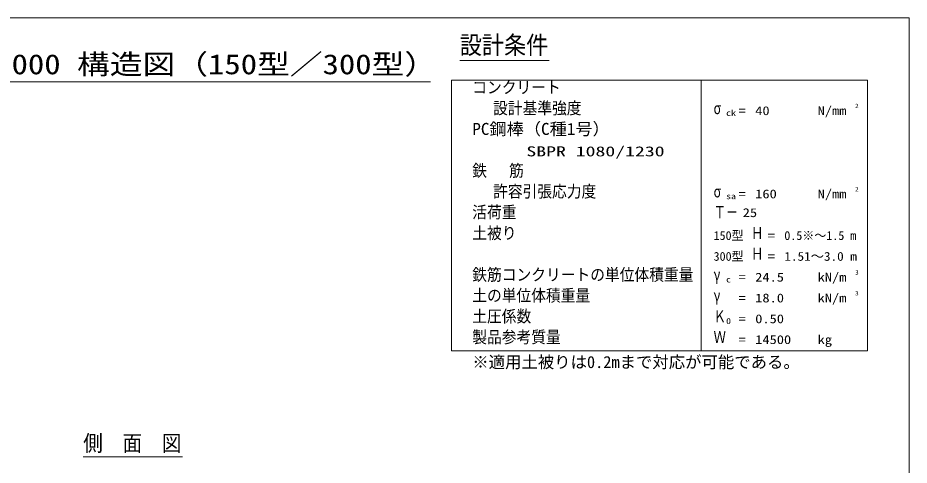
# Model space of a CAD drawing. Units: millimetres on the paper. Extents: x 18 to 410, y 10 to 287.
# Drawn here: x 195.8 to 410, y 179.5 to 287 of the extents above; entities that cross this region are included whole.
import ezdxf
from ezdxf.enums import TextEntityAlignment as Align

# ---------------------------------------------------------------- set-up
doc = ezdxf.new("R2010")
doc.units = ezdxf.units.MM
doc.layers.add('0_7', color=7, linetype='Continuous', lineweight=13)
doc.layers.add('Layer7', color=9, linetype='Continuous', lineweight=13)
doc.styles.add('ＭＳ ゴシック', font='')
doc.styles.get('ＭＳ ゴシック').set_extended_font_data('MS Gothic')

msp = doc.modelspace()

# ---------------------------------------------------------------- linework, layer by layer
at = {"layer": '0_7'}
for p, q in [((410, 287), (18, 287)), ((410, 10), (410, 287))]:
    msp.add_line(p, q, dxfattribs=at)
at = {"layer": 'Layer7'}
for p, q in [((302, 276.767), (323.496, 276.767)), ((294.953, 271.6), (128, 271.6)), ((400, 272), (300, 272)), ((300, 272), (300, 207)), ((360, 207), (360, 272)), ((400, 207), (400, 272)), ((300, 207), (400, 207)), ((211.488, 181.535), (235.372, 181.535))]:
    msp.add_line(p, q, dxfattribs=at)

# ---------------------------------------------------------------- texts
at = {"layer": 'Layer7', "style": 'ＭＳ ゴシック'}
for s, height, width, p in [('設計条件', 4.33, 0.9, (302, 277)), ('コンクリート', 2.886, 0.9, (305, 268)), ('設計基準強度', 2.886, 0.9, (310, 263)), ('σ', 2.886, 0.75, (363, 263)), ('40', 2.117, 1.2, (373, 263)), ('N/mm', 2.117, 1.2, (388, 263)), ('2', 1.058, 1.2, (397, 265)), ('ck', 1.443, 1.2, (366, 263)), ('=', 2.117, 1.2, (369, 263)), ('PC鋼棒（C種1号）', 2.886, 1.05, (305, 258)), ('SBPR 1080/1230', 2.405, 1.45, (318, 253)), ('鉄   筋', 2.886, 0.9, (305, 248)), ('許容引張応力度', 2.886, 0.9, (310, 243)), ('2', 1.058, 1.2, (397, 245)), ('σ', 2.886, 0.75, (363, 243)), ('sa', 1.443, 1.2, (366, 243)), ('=', 2.117, 1.2, (369, 243)), ('160', 2.117, 1.2, (373, 243)), ('N/mm', 2.117, 1.2, (388, 243)), ('活荷重', 2.886, 0.9, (305, 238)), ('Ｔ－', 2.886, 0.75, (363, 238)), ('25', 2.117, 1.2, (370, 238.5)), ('土被り', 2.886, 0.9, (305, 233)), ('Ｈ', 2.886, 0.75, (372, 233)), ('=', 2.117, 1.2, (376, 233)), ('Ｈ', 2.886, 0.75, (372, 228)), ('=', 2.117, 1.2, (376, 228)), ('1.51～3.0 m', 2.117, 1.1, (380, 228)), ('鉄筋コンクリートの単位体積重量', 2.886, 0.9, (305, 223)), ('γ', 2.886, 0.75, (363, 223)), ('=', 2.117, 1.2, (369, 223)), ('24.5', 2.117, 1.2, (373, 223)), ('kN/m', 2.117, 1.2, (388, 223)), ('3', 1.058, 1.2, (397, 225)), ('c', 1.443, 1.2, (366, 223)), ('土の単位体積重量', 2.886, 0.9, (305, 218)), ('γ', 2.886, 0.75, (363, 218)), ('18.0', 2.117, 1.2, (373, 218)), ('kN/m', 2.117, 1.2, (388, 218)), ('3', 1.058, 1.2, (397, 220)), ('=', 2.117, 1.2, (369, 218)), ('土圧係数', 2.886, 0.9, (305, 213)), ('Ｋ', 2.886, 0.75, (363, 213)), ('0', 1.443, 1.2, (366, 213)), ('=', 2.117, 1.2, (369, 213)), ('0.50', 2.117, 1.2, (373, 213)), ('製品参考質量', 2.886, 0.9, (305, 208)), ('Ｗ', 2.886, 0.75, (363, 208)), ('=', 2.117, 1.2, (369, 208)), ('14500', 2.117, 1.2, (373, 208)), ('kg', 2.117, 1.2, (388, 208)), ('側\u3000面\u3000図', 3.848, 0.9, (211.488, 181.742))]:
    msp.add_text(s, height=height, dxfattribs=dict(at, width=width)).set_placement(p, align=Align.BOTTOM_LEFT)
at = {"layer": 'Layer7', "style": 'ＭＳ ゴシック', "width": 1.2}
msp.add_text('PC 5000×2000×1000 構造図（150型／300型）', height=4.811, dxfattribs=at).set_placement((214, 272), align=Align.BOTTOM_CENTER)
at = {"layer": 'Layer7', "style": 'ＭＳ ゴシック'}
for s, height, p in [('150型', 2.117, (363, 233)), ('0.5※～1.5 m', 2.117, (380, 233)), ('300型', 2.117, (363, 228)), ('※適用土被りは0.2mまで対応が可能である。', 2.886, (305, 202))]:
    msp.add_text(s, height=height, dxfattribs=at).set_placement(p, align=Align.BOTTOM_LEFT)

doc.saveas('drawing.dxf')
